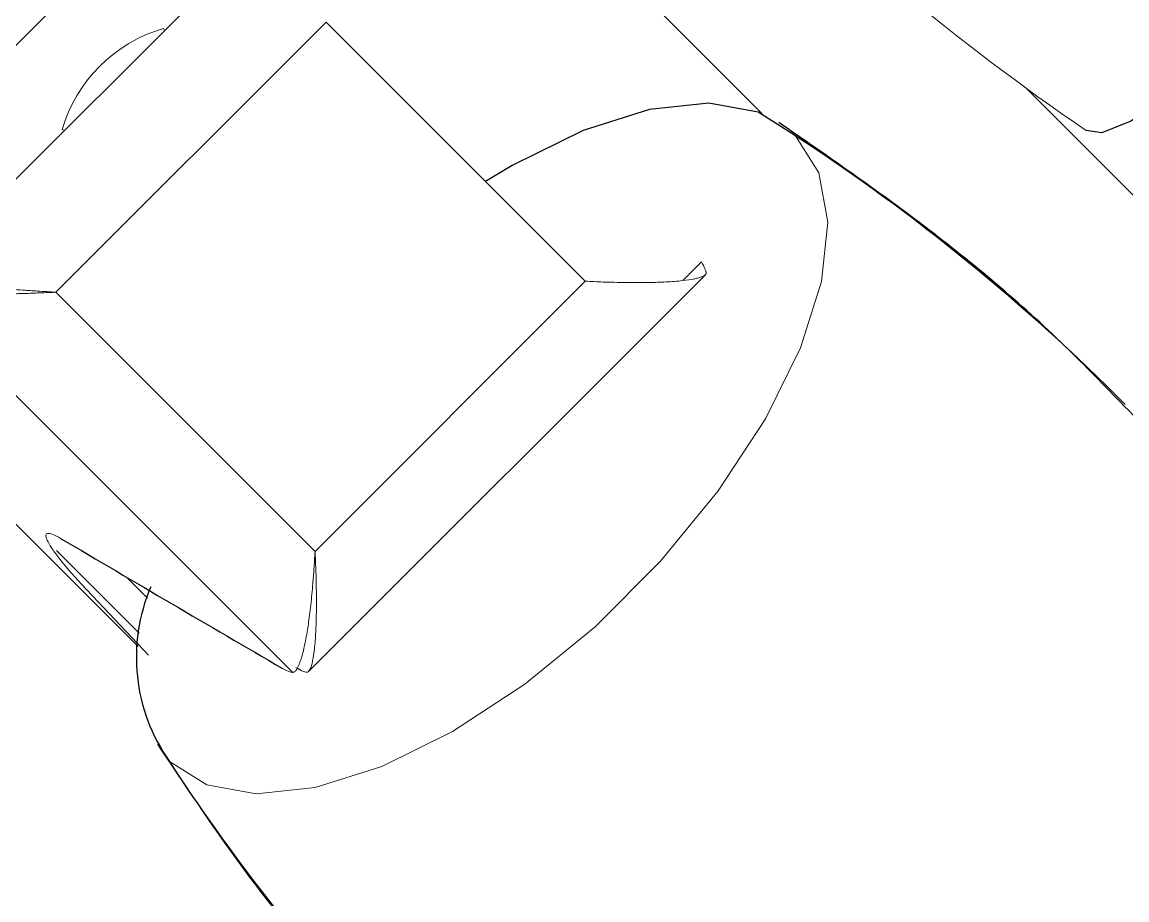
# Model space of a CAD drawing. Header units: millimetres. Extents: x -635 to 515, y -448 to 489.
# Drawn here: x -544.49 to -522.89, y -372.22 to -355.05 of the extents above; entities that cross this region are included whole.
import ezdxf

# ---------------------------------------------------------------- set-up
doc = ezdxf.new("R2010")
doc.units = ezdxf.units.MM

msp = doc.modelspace()

# ---------------------------------------------------------------- linework, layer by layer
at = {"color": 144, "linetype": 'Continuous', "lineweight": 18}
for p, q in [((-530.019, -356.838), (-536.468, -350.389)), ((-538.757, -352.259), (-546.619, -360.121)), ((-538.548, -355.045), (-533.48, -360.114)), ((-541.73, -355.168), (-541.71, -355.212)), ((-516.72, -364.48), (-524.874, -356.327)), ((-543.666, -357.168), (-543.71, -357.148)), ((-531.21, -359.738), (-531.564, -360.091)), ((-538.885, -367.74), (-531.138, -359.994)), ((-542.223, -367.262), (-547.293, -362.192)), ((-542.021, -367.426), (-543.334, -366.035))]:
    msp.add_line(p, q, dxfattribs=at)
at = {"color": 7, "linetype": 'Continuous', "lineweight": 25}
for p, q in [((-538.548, -355.045), (-543.833, -360.33)), ((-538.764, -365.399), (-533.48, -360.114)), ((-543.833, -360.33), (-538.764, -365.399)), ((-539.201, -367.768), (-546.574, -360.394))]:
    msp.add_line(p, q, dxfattribs=at)
at = {"color": 8, "linetype": 'Continuous', "lineweight": 25}
for p, q in [((-542.206, -366.996), (-543.819, -365.383)), ((-542.425, -365.928), (-542.041, -366.313))]:
    msp.add_line(p, q, dxfattribs=at)
at = {"color": 7, "linetype": 'Continuous', "lineweight": 25, "flags": 128}
for points in [[(-511.445, -344.93), (-511.405, -345.238), (-511.633, -345.8), (-512.121, -346.592), (-512.846, -347.578), (-513.778, -348.716), (-514.876, -349.956), (-516.091, -351.244), (-517.37, -352.523), (-518.658, -353.738), (-519.898, -354.836), (-521.036, -355.768), (-522.022, -356.493), (-522.814, -356.981), (-523.376, -357.209), (-523.684, -357.169)], [(-548.839, -362.278), (-548.973, -361.877), (-548.833, -361.226), (-548.426, -360.354), (-547.769, -359.298), (-546.892, -358.105), (-545.833, -356.828), (-544.637, -355.52), (-543.358, -354.241), (-542.051, -353.046), (-540.773, -351.986), (-539.58, -351.109), (-538.524, -350.453), (-537.652, -350.045), (-537.001, -349.906), (-536.6, -350.039)], [(-529.372, -357.267), (-530.101, -356.806), (-531.065, -356.632), (-532.223, -356.754), (-533.524, -357.165), (-534.91, -357.848), (-535.431, -358.163)]]:
    msp.add_lwpolyline(points, dxfattribs=at)
at = {"color": 144, "linetype": 'Continuous', "lineweight": 18, "flags": 128}
msp.add_lwpolyline([(-541.611, -369.506), (-540.883, -369.967), (-539.918, -370.141), (-538.761, -370.019), (-537.46, -369.608), (-536.073, -368.924), (-534.661, -367.999), (-533.286, -366.872), (-532.006, -365.593), (-530.879, -364.217), (-529.954, -362.805), (-529.271, -361.418), (-528.859, -360.118), (-528.738, -358.96), (-528.911, -357.996), (-529.372, -357.267)], dxfattribs=at)
at = {"color": 144, "linetype": 'Continuous', "lineweight": 18}
for centre, radius, start, end in [((-495.37, -315.897), 50.05, 214.4515, 235.5485), ((-510.498, -372.54), 28, 225, 45), ((-540.906, -357.972), 2.922, 106.3727, 163.6273), ((-543.625, -365.039), 0.155, 222.5334, 253.6133), ((-508.138, -347.604), 40.001, 213.1964, 225.1267)]:
    msp.add_arc(centre, radius, start, end, dxfattribs=at)
at = {"color": 8, "linetype": 'Continuous', "lineweight": 25}
msp.add_arc((-551.274, -390.74), 40.001, 44.8591, 56.8036, dxfattribs=at)
at = {"color": 7, "linetype": 'Continuous', "lineweight": 25}
msp.add_arc((-538.73, -367.471), 3.528, 157.0169, 215.2287, dxfattribs=at)
for points, knots in [([(-522.942, -362.557), (-523.324, -362.161), (-524.543, -360.897), (-526.793, -359.016), (-528.738, -357.672), (-529.695, -357.01)], [0, 0, 0, 0, 0.187921, 0.600323, 1, 1, 1, 1]), ([(-517.578, -369.166), (-518.098, -368.385), (-519.298, -366.581), (-521.11, -364.371), (-522.465, -363.03), (-522.942, -362.557)], [0, 0, 0, 0, 0.331087, 0.764317, 1, 1, 1, 1]), ([(-543.739, -365.144), (-543.017, -365.569), (-541.573, -366.419), (-540.125, -367.265), (-539.401, -367.688)], [0, 0, 0, 0, 0.5, 1, 1, 1, 1]), ([(-541.843, -369.17), (-541.323, -369.951), (-540.124, -371.755), (-538.264, -374.018), (-536.858, -375.408), (-536.329, -375.93)], [0, 0, 0, 0, 0.323068, 0.745803, 1, 1, 1, 1])]:
    msp.add_open_spline(points, degree=3, knots=knots, dxfattribs=at)
at = {"color": 144, "linetype": 'Continuous', "lineweight": 18}
for points in [[(-531.21, -359.738), (-531.148, -359.841), (-531.114, -359.914), (-531.115, -359.953)], [(-539.401, -367.688), (-539.306, -367.743), (-539.239, -367.77), (-539.201, -367.768)], [(-538.925, -367.763), (-538.965, -367.764), (-539.038, -367.731), (-539.14, -367.668)]]:
    msp.add_open_spline(points, degree=3, dxfattribs=at)
for points, knots in [([(-546.574, -360.114), (-546.566, -360.116), (-546.548, -360.119), (-546.511, -360.124), (-546.466, -360.129), (-546.411, -360.135), (-546.346, -360.142), (-546.272, -360.149), (-546.133, -360.162), (-545.889, -360.182), (-545.532, -360.211), (-545.128, -360.242), (-544.777, -360.267), (-544.456, -360.289), (-544.167, -360.308), (-543.952, -360.322), (-543.833, -360.33)], [0, 0, 0, 0, 0.0337527, 0.0680617, 0.10301, 0.1386762, 0.1751341, 0.212453, 0.2506974, 0.368746, 0.50053, 0.6165166, 0.7499184, 0.8143181, 0.8976793, 1, 1, 1, 1]), ([(-531.115, -359.953), (-531.116, -359.959), (-531.118, -359.972), (-531.132, -359.989), (-531.155, -360.006), (-531.188, -360.023), (-531.23, -360.039), (-531.282, -360.054), (-531.385, -360.077), (-531.579, -360.106), (-531.884, -360.129), (-532.246, -360.142), (-532.57, -360.142), (-532.874, -360.137), (-533.151, -360.13), (-533.363, -360.119), (-533.48, -360.114)], [0, 0, 0, 0, 0.033752, 0.06806, 0.103008, 0.138673, 0.17513, 0.212448, 0.250691, 0.368737, 0.500518, 0.616502, 0.749901, 0.814305, 0.897672, 1, 1, 1, 1]), ([(-543.833, -360.33), (-543.895, -360.332), (-544.014, -360.337), (-544.183, -360.344), (-544.336, -360.35), (-544.472, -360.354), (-544.591, -360.358), (-544.816, -360.365), (-545.128, -360.375), (-545.533, -360.385), (-545.891, -360.394), (-546.158, -360.398), (-546.332, -360.399), (-546.442, -360.399), (-546.526, -360.398), (-546.559, -360.395), (-546.574, -360.394)], [0, 0, 0, 0, 0.053574, 0.102397, 0.146468, 0.185786, 0.220354, 0.250174, 0.383713, 0.499575, 0.631591, 0.749413, 0.815938, 0.879608, 0.940818, 1, 1, 1, 1]), ([(-543.334, -366.035), (-543.51, -365.846), (-543.659, -365.672), (-543.829, -365.455), (-543.878, -365.388), (-543.954, -365.271), (-543.983, -365.222), (-544.019, -365.14), (-544.028, -365.107), (-544.024, -365.062), (-544.011, -365.049), (-543.967, -365.043), (-543.934, -365.05), (-543.85, -365.083), (-543.8, -365.108), (-543.739, -365.144)], [0, 0, 0, 0, 0.25, 0.25, 0.375, 0.375, 0.5, 0.5, 0.625, 0.625, 0.75, 0.75, 0.875, 0.875, 1, 1, 1, 1]), ([(-539.201, -367.768), (-539.194, -367.767), (-539.181, -367.765), (-539.159, -367.751), (-539.138, -367.728), (-539.116, -367.695), (-539.094, -367.653), (-539.071, -367.601), (-539.033, -367.498), (-538.98, -367.304), (-538.921, -366.998), (-538.868, -366.635), (-538.832, -366.31), (-538.805, -366.005), (-538.783, -365.727), (-538.771, -365.515), (-538.764, -365.399)], [0, 0, 0, 0, 0.033609, 0.067818, 0.102712, 0.138371, 0.174873, 0.212291, 0.250694, 0.368497, 0.500524, 0.616367, 0.749917, 0.814279, 0.89764, 1, 1, 1, 1]), ([(-538.764, -365.399), (-538.761, -365.46), (-538.755, -365.577), (-538.749, -365.742), (-538.744, -365.889), (-538.741, -366.019), (-538.739, -366.131), (-538.736, -366.344), (-538.737, -366.633), (-538.749, -366.994), (-538.772, -367.3), (-538.804, -367.512), (-538.835, -367.638), (-538.863, -367.71), (-538.893, -367.755), (-538.914, -367.76), (-538.925, -367.763)], [0, 0, 0, 0, 0.0535495, 0.1023569, 0.1464226, 0.1857466, 0.2203296, 0.2501724, 0.3835631, 0.4995686, 0.6313412, 0.7494091, 0.8156958, 0.8792998, 0.9405953, 1, 1, 1, 1])]:
    msp.add_open_spline(points, degree=3, knots=knots, dxfattribs=at)

doc.saveas('drawing.dxf')
